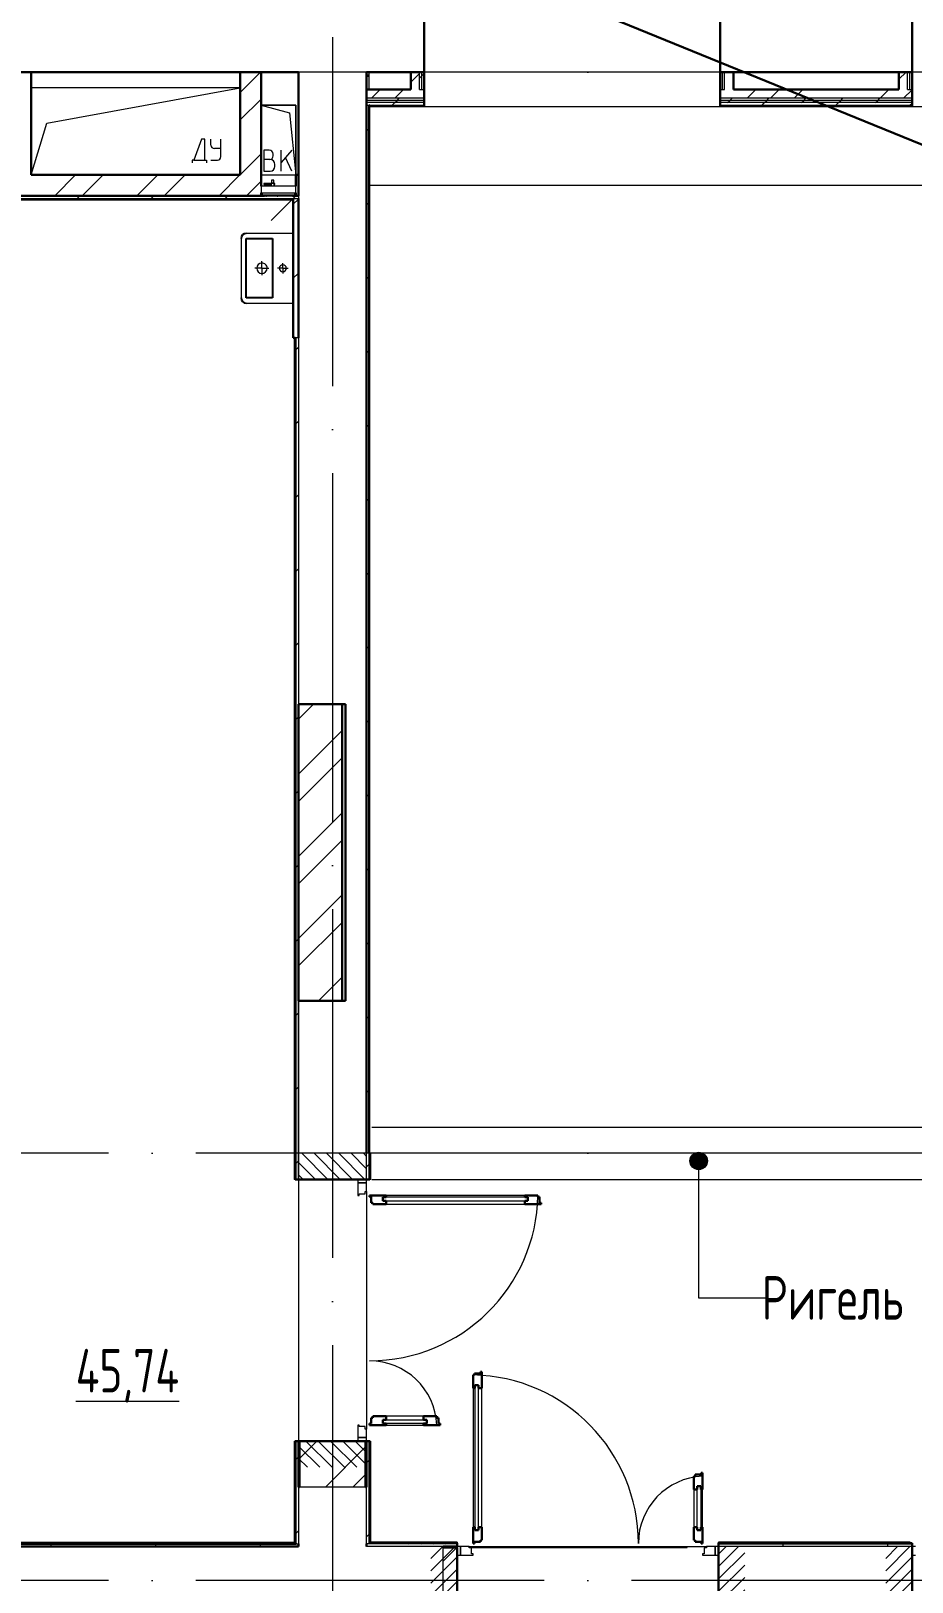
# Model space of a CAD drawing. Header units: millimetres. Extents: x -325553 to 627452, y -28539 to 738858.
# Drawn here: x -61839 to -56784, y 618709 to 627602 of the extents above; entities that cross this region are included whole.
import ezdxf

# ---------------------------------------------------------------- set-up
doc = ezdxf.new("R2010")
doc.units = ezdxf.units.MM
for name, pattern in [('ADSK_Линия сетки', [25, 20, -2.5, 0, -2.5]), ('ADSK_Сверху', [450, 300, -150]), ('ADSK_Штриховая_ш2 п1_5', [4.5, 3, -1.5])]:
    doc.linetypes.add(name, pattern=pattern)
for name, color, linetype, lineweight in [('RC-Линии_связи-Адресные', 5, 'Continuous', 30), ('Аннотация', 7, 'Continuous', 18), ('Двери', 252, 'Continuous', 9), ('Линии', 7, 'Continuous', 9), ('Марки помещений', 252, 'Continuous', 20), ('Оборудование', 8, 'Continuous', 18), ('Ограждение', 252, 'Continuous', 9), ('Оси', 252, 'Continuous', 9), ('Перекрытие', 252, 'Continuous', 18), ('Стены внутренние', 7, 'Continuous', 18), ('Стены наружные', 7, 'Continuous', 18), ('Стены штриховка', 7, 'Continuous', 9)]:
    doc.layers.add(name, color=color, linetype=linetype, lineweight=lineweight)
doc.layers.add('Двери открывание', color=7, linetype='Continuous', lineweight=9, true_color=0xc0c0c0)
doc.layers.add('Узлы', color=7, linetype='Continuous')
doc.styles.add('GOST Common_3', font='', dxfattribs={"height": 3.5})
doc.styles.get('GOST Common_3').set_extended_font_data('GOST 2.304 type A')
pattern_1 = [(0, (-32119.8, 96), (0, 600), []), (90, (-32119.8, 96), (-600, 4e-14), [])]

# ---------------------------------------------------------------- blocks, each defined once
blk = doc.blocks.new('1 этаж')
at = {"layer": 'Аннотация', "lineweight": 9, "true_color": 0x636466}
h = blk.add_hatch(color=251, dxfattribs=at)
edge = h.paths.add_edge_path()
edge.add_arc((-57204.9, -11587.3), 50, 0, 360)
at = {"layer": 'Двери', "lineweight": 18, "true_color": 0x636466}
h = blk.add_hatch(dxfattribs=at)
h.set_pattern_fill('FP_2', color=251, angle=-90, style=0, pattern_type=2)
h.set_pattern_definition([(315, (-59305.8, -12318.73), (35.3553, 35.3553), [])])
h.paths.add_polyline_path([(-59500.8, -13343.7), (-59110.8, -13343.7), (-59110.8, -13193.7), (-59500.8, -13193.7), (-59500.8, -13204.2)])
h.paths.add_polyline_path([(-59500.8, -11543.7), (-59500.8, -11693.7), (-59110.8, -11693.7), (-59110.8, -11543.7)])
h = blk.add_hatch(dxfattribs=at)
h.set_pattern_fill('FP_2', color=251, style=0, pattern_type=2)
h.set_pattern_definition([(45, (-57965.8, -13993.73), (-35.3553, 35.3553), [])])
h.paths.add_polyline_path([(-56940.8, -14188.7), (-56940.8, -13798.7), (-57090.8, -13798.7), (-57090.8, -14188.7), (-57080.3, -14188.7)])
h.paths.add_polyline_path([(-58740.8, -14188.7), (-58590.8, -14188.7), (-58590.8, -13798.7), (-58740.8, -13798.7)])
h = blk.add_hatch(dxfattribs=at)
h.set_pattern_fill('FP_2', color=251, style=0, pattern_type=2)
h.set_pattern_definition([(45, (-55355.803, -13993.73), (-35.3553, 35.3553), [])])
h.paths.add_polyline_path([(-54330.8, -14188.7), (-54330.8, -13798.7), (-54480.8, -13798.7), (-54480.8, -14188.7), (-54470.3, -14188.7)])
h.paths.add_polyline_path([(-56130.8, -14188.7), (-55980.8, -14188.7), (-55980.8, -13798.7), (-56130.8, -13798.7)])
at = {"layer": 'Ограждение', "true_color": 0x636466}
h = blk.add_hatch(dxfattribs=at)
h.set_pattern_fill('FP_25', color=251, style=0, pattern_type=2)
h.set_pattern_definition(pattern_1)
h.paths.add_polyline_path([(-59090.8, -13778.7), (-59085.8, -13773.7), (-59085.8, -13193.7), (-59090.8, -13193.7), (-59090.8, -13777.1)])
h = blk.add_hatch(dxfattribs=at)
h.set_pattern_fill('FP_25', color=251, style=0, pattern_type=2)
h.set_pattern_definition(pattern_1)
h.paths.add_polyline_path([(-56004, -13778.7), (-55990.8, -13778.7), (-55990.8, -13773.7), (-57090.8, -13773.7), (-57090.8, -13778.7), (-56721.6, -13778.7)])
at = {"color": 251, "lineweight": 18, "true_color": 0x636466}
for p, q in [((-59835.8, -5433.7), (-61035.8, -5433.7)), ((-60945.9, -5637.4), (-59835.8, -5433.7)), ((-59715.8, -5533.7), (-59551.7, -5578.3)), ((-59515.8, -5533.7), (-59715.8, -5533.7)), ((-59551.7, -5578.3), (-59515.8, -5933.7)), ((-59515.8, -5933.7), (-59515.8, -5533.7)), ((-61035.8, -5933.7), (-60945.9, -5637.4)), ((-60057.5, -5728.7), (-60101.2, -5848.7)), ((-60037.9, -5728.7), (-60057.5, -5728.7)), ((-60037.9, -5848.7), (-60037.9, -5728.7)), ((-60003.7, -5762.1), (-60003.7, -5728.7)), ((-59946.3, -5828.7), (-59946.3, -5728.7)), ((-60111.2, -5848.7), (-60111.2, -5863.7)), ((-60101.2, -5848.7), (-60111.2, -5848.7)), ((-60101.2, -5848.7), (-60037.9, -5848.7)), ((-60037.9, -5848.7), (-60027.9, -5848.7)), ((-60027.9, -5848.7), (-60027.9, -5863.7)), ((-60003.7, -5848.7), (-59966.3, -5848.7)), ((-59946.3, -5782.1), (-59983.7, -5782.1)), ((-59669.6, -5791.3), (-59699.6, -5791.3)), ((-59699.6, -5791.3), (-59699.6, -5911.3)), ((-59666.3, -5844.6), (-59699.6, -5844.6)), ((-59646.3, -5824.6), (-59646.3, -5814.6)), ((-59539.6, -5791.3), (-59599.6, -5862.8)), ((-59599.6, -5911.3), (-59599.6, -5791.3)), ((-59539.6, -5911.3), (-59575.6, -5834.2)), ((-59699.6, -5911.3), (-59663, -5911.3)), ((-59636.3, -5884.6), (-59636.3, -5874.6))]:
    blk.add_line(p, q, dxfattribs=at)
for centre, radius, start, end in [((-59983.7, -5762.1), 20, 180, 270), ((-59966.3, -5828.7), 20, 270, 0), ((-59669.6, -5814.6), 23.3, 0, 90), ((-59666.3, -5824.6), 20, 270, 0), ((-59666.3, -5874.6), 30, 0, 90), ((-59663, -5884.6), 26.7, 270, 0)]:
    blk.add_arc(centre, radius, start, end, dxfattribs=at)
at = {"layer": 'Аннотация', "color": 251, "lineweight": 9, "true_color": 0x636466}
for p, q in [((-57204.9, -11587.3), (-57204.9, -12373)), ((-57204.9, -12373), (-56820.1, -12373))]:
    blk.add_line(p, q, dxfattribs=at)
blk.add_circle((-57204.9, -11587.3), 50, dxfattribs=at)
at = {"layer": 'Двери', "color": 251, "linetype": 'ADSK_Штриховая_ш2 п1_5', "true_color": 0x636466}
for p, q in [((-59500.8, -11543.7), (-59500.8, -11693.7)), ((-59110.8, -11693.7), (-59110.8, -11543.7)), ((-59500.8, -11693.7), (-59110.8, -11693.7)), ((-59110.8, -13193.7), (-59500.8, -13193.7)), ((-59500.8, -13193.7), (-59500.8, -13343.7)), ((-59110.8, -13343.7), (-59110.8, -13193.7)), ((-58590.8, -13798.7), (-58740.8, -13798.7)), ((-58590.8, -14188.7), (-58590.8, -13798.7)), ((-56940.8, -13798.7), (-57090.8, -13798.7)), ((-57090.8, -13798.7), (-57090.8, -14188.7)), ((-55980.8, -13798.7), (-56130.8, -13798.7)), ((-55980.8, -14188.7), (-55980.8, -13798.7))]:
    blk.add_line(p, q, dxfattribs=at)
at = {"layer": 'Двери', "color": 251, "true_color": 0x636466}
for p, q in [((-59110.8, -11693.7), (-59160.8, -11693.7)), ((-59160.8, -11693.7), (-59160.8, -11713.7)), ((-59160.8, -11713.7), (-59110.8, -11713.7)), ((-59110.8, -11713.7), (-59160.8, -11713.7)), ((-59160.8, -11713.7), (-59160.8, -11785.7)), ((-59110.8, -11713.7), (-59110.8, -11693.7)), ((-59110.8, -11762.7), (-59110.8, -11713.7)), ((-59160.8, -11785.7), (-59152.8, -11785.7)), ((-59152.8, -11785.7), (-59152.8, -11776.7)), ((-59152.8, -11776.7), (-59118.8, -11776.7)), ((-59118.8, -11776.7), (-59118.8, -11762.7)), ((-59118.8, -11762.7), (-59110.8, -11762.7)), ((-59016.8, -11794.7), (-59016.8, -11815.7)), ((-58184.8, -11794.7), (-59016.8, -11794.7)), ((-59016.8, -11815.7), (-58184.8, -11815.7)), ((-58202.8, -11785.7), (-58998.8, -11785.7)), ((-58184.8, -11815.7), (-58184.8, -11794.7)), ((-58998.8, -11835.7), (-58202.8, -11835.7)), ((-58498.8, -12890.7), (-58498.8, -13686.7)), ((-58489.8, -12872.7), (-58489.8, -13704.7)), ((-58468.8, -12872.7), (-58489.8, -12872.7)), ((-58468.8, -13704.7), (-58468.8, -12872.7)), ((-58448.8, -13686.7), (-58448.8, -12890.7)), ((-59016.8, -13071.7), (-58764.8, -13071.7)), ((-59016.8, -13092.7), (-59016.8, -13071.7)), ((-58782.8, -13051.7), (-58998.8, -13051.7)), ((-58764.8, -13071.7), (-58764.8, -13092.7)), ((-59152.8, -13101.7), (-59160.8, -13101.7)), ((-59160.8, -13101.7), (-59160.8, -13173.7)), ((-59152.8, -13110.7), (-59152.8, -13101.7)), ((-59118.8, -13110.7), (-59152.8, -13110.7)), ((-59118.8, -13124.7), (-59118.8, -13110.7)), ((-59110.8, -13124.7), (-59118.8, -13124.7)), ((-59110.8, -13173.7), (-59110.8, -13124.7)), ((-58764.8, -13092.7), (-59016.8, -13092.7)), ((-58998.8, -13101.7), (-58782.8, -13101.7)), ((-59110.8, -13173.7), (-59160.8, -13173.7)), ((-59160.8, -13173.7), (-59160.8, -13193.7)), ((-59160.8, -13173.7), (-59110.8, -13173.7)), ((-59160.8, -13193.7), (-59110.8, -13193.7)), ((-59110.8, -13193.7), (-59110.8, -13173.7)), ((-57232.8, -13470.7), (-57232.8, -13686.7)), ((-57212.8, -13704.7), (-57212.8, -13452.7)), ((-57212.8, -13452.7), (-57191.8, -13452.7)), ((-57191.8, -13452.7), (-57191.8, -13704.7)), ((-57182.8, -13686.7), (-57182.8, -13470.7)), ((-58489.8, -13704.7), (-58468.8, -13704.7)), ((-57191.8, -13704.7), (-57212.8, -13704.7)), ((-58590.8, -13798.7), (-58590.8, -13848.7)), ((-58570.8, -13798.7), (-58590.8, -13798.7)), ((-58590.8, -13848.7), (-58570.8, -13848.7)), ((-58570.8, -13848.7), (-58570.8, -13798.7)), ((-58521.8, -13798.7), (-58570.8, -13798.7)), ((-58570.8, -13798.7), (-58570.8, -13848.7)), ((-58570.8, -13848.7), (-58498.8, -13848.7)), ((-58521.8, -13806.7), (-58521.8, -13798.7)), ((-58507.8, -13806.7), (-58521.8, -13806.7)), ((-58507.8, -13840.7), (-58507.8, -13806.7)), ((-58498.8, -13840.7), (-58507.8, -13840.7)), ((-58498.8, -13848.7), (-58498.8, -13840.7)), ((-57173.8, -13840.7), (-57182.8, -13840.7)), ((-57182.8, -13840.7), (-57182.8, -13848.7)), ((-57182.8, -13848.7), (-57110.8, -13848.7)), ((-57159.8, -13806.7), (-57173.8, -13806.7)), ((-57173.8, -13806.7), (-57173.8, -13840.7)), ((-57159.8, -13798.7), (-57159.8, -13806.7)), ((-57110.8, -13798.7), (-57159.8, -13798.7)), ((-57090.8, -13798.7), (-57110.8, -13798.7)), ((-57110.8, -13798.7), (-57110.8, -13848.7)), ((-57110.8, -13848.7), (-57110.8, -13798.7)), ((-57110.8, -13848.7), (-57090.8, -13848.7)), ((-57090.8, -13848.7), (-57090.8, -13798.7)), ((-55980.8, -13798.7), (-55980.8, -13848.7)), ((-55960.8, -13798.7), (-55980.8, -13798.7)), ((-55980.8, -13848.7), (-55960.8, -13848.7))]:
    blk.add_line(p, q, dxfattribs=at)
at = {"layer": 'Двери', "color": 251, "lineweight": 30, "true_color": 0x636466}
for p, q in [((-58998.8, -11785.7), (-59092.8, -11785.7)), ((-59092.8, -11785.7), (-59092.8, -11793.7)), ((-59092.8, -11793.7), (-59083.8, -11793.7)), ((-59083.8, -11793.7), (-59083.8, -11827.7)), ((-59083.8, -11827.7), (-59074.8, -11827.7)), ((-59074.8, -11827.7), (-59074.8, -11835.7)), ((-59016.8, -11794.7), (-58998.8, -11794.7)), ((-59016.8, -11815.7), (-59016.8, -11794.7)), ((-58998.8, -11815.7), (-59016.8, -11815.7)), ((-58998.8, -11794.7), (-58998.8, -11785.7)), ((-58998.8, -11835.7), (-58998.8, -11815.7)), ((-58126.8, -11785.7), (-58202.8, -11785.7)), ((-58202.8, -11794.7), (-58202.8, -11785.7)), ((-58184.8, -11794.7), (-58202.8, -11794.7)), ((-58202.8, -11815.7), (-58184.8, -11815.7)), ((-58202.8, -11835.7), (-58202.8, -11815.7)), ((-58184.8, -11815.7), (-58184.8, -11794.7)), ((-58126.8, -11793.7), (-58126.8, -11785.7)), ((-58117.8, -11793.7), (-58126.8, -11793.7)), ((-58117.8, -11827.7), (-58117.8, -11793.7)), ((-58108.8, -11827.7), (-58117.8, -11827.7)), ((-58108.8, -11835.7), (-58108.8, -11827.7)), ((-59074.8, -11835.7), (-58998.8, -11835.7)), ((-58202.8, -11835.7), (-58108.8, -11835.7)), ((-58456.8, -12805.7), (-58490.8, -12805.7)), ((-58490.8, -12805.7), (-58490.8, -12814.7)), ((-58448.8, -12796.7), (-58456.8, -12796.7)), ((-58456.8, -12796.7), (-58456.8, -12805.7)), ((-58448.8, -12890.7), (-58448.8, -12796.7)), ((-58490.8, -12814.7), (-58498.8, -12814.7)), ((-58498.8, -12814.7), (-58498.8, -12890.7)), ((-58489.8, -12890.7), (-58498.8, -12890.7)), ((-58489.8, -12872.7), (-58489.8, -12890.7)), ((-58468.8, -12872.7), (-58489.8, -12872.7)), ((-58468.8, -12890.7), (-58468.8, -12872.7)), ((-58448.8, -12890.7), (-58468.8, -12890.7)), ((-59083.8, -13059.7), (-59083.8, -13093.7)), ((-59074.8, -13059.7), (-59083.8, -13059.7)), ((-58998.8, -13051.7), (-59074.8, -13051.7)), ((-59074.8, -13051.7), (-59074.8, -13059.7)), ((-58998.8, -13071.7), (-59016.8, -13071.7)), ((-59016.8, -13071.7), (-59016.8, -13092.7)), ((-58998.8, -13051.7), (-58998.8, -13071.7)), ((-58706.8, -13051.7), (-58782.8, -13051.7)), ((-58782.8, -13051.7), (-58782.8, -13071.7)), ((-58782.8, -13071.7), (-58764.8, -13071.7)), ((-58764.8, -13071.7), (-58764.8, -13092.7)), ((-58706.8, -13059.7), (-58706.8, -13051.7)), ((-58697.8, -13059.7), (-58706.8, -13059.7)), ((-58697.8, -13093.7), (-58697.8, -13059.7)), ((-59083.8, -13093.7), (-59092.8, -13093.7)), ((-59092.8, -13093.7), (-59092.8, -13101.7)), ((-59092.8, -13101.7), (-58998.8, -13101.7)), ((-59016.8, -13092.7), (-58998.8, -13092.7)), ((-58998.8, -13092.7), (-58998.8, -13101.7)), ((-58782.8, -13092.7), (-58782.8, -13101.7)), ((-58764.8, -13092.7), (-58782.8, -13092.7)), ((-58782.8, -13101.7), (-58688.8, -13101.7)), ((-58688.8, -13093.7), (-58697.8, -13093.7)), ((-58688.8, -13101.7), (-58688.8, -13093.7)), ((-57224.8, -13394.7), (-57232.8, -13394.7)), ((-57232.8, -13394.7), (-57232.8, -13470.7)), ((-57190.8, -13385.7), (-57224.8, -13385.7)), ((-57224.8, -13385.7), (-57224.8, -13394.7)), ((-57182.8, -13376.7), (-57190.8, -13376.7)), ((-57190.8, -13376.7), (-57190.8, -13385.7)), ((-57182.8, -13470.7), (-57182.8, -13376.7)), ((-57232.8, -13470.7), (-57212.8, -13470.7)), ((-57212.8, -13470.7), (-57212.8, -13452.7)), ((-57212.8, -13452.7), (-57191.8, -13452.7)), ((-57191.8, -13452.7), (-57191.8, -13470.7)), ((-57191.8, -13470.7), (-57182.8, -13470.7)), ((-58498.8, -13686.7), (-58498.8, -13780.7)), ((-58489.8, -13686.7), (-58498.8, -13686.7)), ((-58489.8, -13704.7), (-58489.8, -13686.7)), ((-58468.8, -13686.7), (-58468.8, -13704.7)), ((-58448.8, -13686.7), (-58468.8, -13686.7)), ((-58448.8, -13762.7), (-58448.8, -13686.7)), ((-57232.8, -13686.7), (-57232.8, -13762.7)), ((-57232.8, -13686.7), (-57212.8, -13686.7)), ((-57212.8, -13686.7), (-57212.8, -13704.7)), ((-57191.8, -13686.7), (-57182.8, -13686.7)), ((-57191.8, -13704.7), (-57191.8, -13686.7)), ((-57182.8, -13780.7), (-57182.8, -13686.7)), ((-58498.8, -13780.7), (-58490.8, -13780.7)), ((-58490.8, -13780.7), (-58490.8, -13771.7)), ((-58490.8, -13771.7), (-58456.8, -13771.7)), ((-58468.8, -13704.7), (-58489.8, -13704.7)), ((-58456.8, -13771.7), (-58456.8, -13762.7)), ((-58456.8, -13762.7), (-58448.8, -13762.7)), ((-57232.8, -13762.7), (-57224.8, -13762.7)), ((-57224.8, -13762.7), (-57224.8, -13771.7)), ((-57224.8, -13771.7), (-57190.8, -13771.7)), ((-57212.8, -13704.7), (-57191.8, -13704.7)), ((-57190.8, -13771.7), (-57190.8, -13780.7)), ((-57190.8, -13780.7), (-57182.8, -13780.7))]:
    blk.add_line(p, q, dxfattribs=at)
at = {"layer": 'Двери открывание', "color": 251, "true_color": 0x636466}
for centre, radius, start, end in [((-59092.8, -11767.7), 966, 270, 358.93231), ((-59092.8, -13119.7), 386, 2.67279, 90), ((-58516.8, -13780.7), 966, 0, 88.93231), ((-57164.8, -13780.7), 386, 92.67279, 180)]:
    blk.add_arc(centre, radius, start, end, dxfattribs=at)
at = {"layer": 'Линии', "color": 251, "linetype": 'ADSK_Сверху', "ltscale": 100, "true_color": 0x636466}
for p, q in [((-59080.8, -11393.7), (-48250.8, -11393.7)), ((-59080.8, -11693.7), (-48250.8, -11693.7))]:
    blk.add_line(p, q, dxfattribs=at)
at = {"layer": 'Оборудование', "color": 251, "true_color": 0x636466}
for p, q in [((-59715.8, -5998.7), (-59715.8, -6035.1)), ((-59515.8, -5998.7), (-59715.8, -5998.7)), ((-59714.9, -6036), (-59516.7, -6036)), ((-59708.8, -6036), (-59708.8, -6045.8)), ((-59707.8, -6046.7), (-59523.8, -6046.7)), ((-59700, -5983.4), (-59700, -5988.4)), ((-59654.1, -5983.4), (-59700, -5983.4)), ((-59700, -5988.4), (-59654.1, -5988.4)), ((-59687.8, -6047.2), (-59687.8, -6045.8)), ((-59687.8, -6047.2), (-59687.8, -6045.8)), ((-59659, -5982.8), (-59659, -5998.7)), ((-59639.7, -5982.8), (-59659, -5982.8)), ((-59655.4, -5980.9), (-59657.4, -5982.8)), ((-59655.4, -5963.4), (-59655.4, -5980.9)), ((-59643.2, -5963.4), (-59655.4, -5963.4)), ((-59643.2, -5980.9), (-59655.4, -5980.9)), ((-59636.2, -5983.4), (-59644.5, -5983.4)), ((-59644.5, -5988.4), (-59636.2, -5988.4)), ((-59643.2, -5980.9), (-59643.2, -5963.4)), ((-59641.2, -5982.8), (-59643.2, -5980.9)), ((-59639.7, -5998.7), (-59639.7, -5982.8)), ((-59636.2, -5988.4), (-59636.2, -5983.4)), ((-59543.8, -6045.8), (-59543.8, -6047.2)), ((-59543.8, -6047.2), (-59543.8, -6045.8)), ((-59522.8, -6045.8), (-59522.8, -6036)), ((-59515.8, -6035.1), (-59515.8, -5998.7)), ((-59696.8, -6048.3), (-59696.8, -6053.7)), ((-59696.8, -6053.7), (-59534.8, -6053.7)), ((-59687.8, -6053.7), (-59687.8, -6055.7)), ((-59687.8, -6055.7), (-59683.8, -6055.7)), ((-59623.3, -6055.7), (-59683.8, -6055.7)), ((-59515.8, -6053.7), (-59657.2, -6195.2)), ((-59623.3, -6055.7), (-59619.3, -6055.7)), ((-59619.3, -6055.7), (-59619.3, -6053.7)), ((-59534.8, -6053.7), (-59534.8, -6048.3))]:
    blk.add_line(p, q, dxfattribs=at)
for points, knots in [([(-59715.8, -6035.1), (-59715.8, -6035.2), (-59715.8, -6035.4), (-59715.7, -6035.6), (-59715.6, -6035.7), (-59715.4, -6035.8), (-59715.3, -6035.9), (-59715.1, -6036), (-59715, -6036), (-59714.9, -6036)], [0, 0, 0, 0, 0.166667, 0.333333, 0.458333, 0.583333, 0.708333, 0.833333, 1, 1, 1, 1]), ([(-59708.8, -6045.8), (-59708.8, -6045.9), (-59708.8, -6046), (-59708.7, -6046.2), (-59708.6, -6046.4), (-59708.4, -6046.5), (-59708.3, -6046.6), (-59708.2, -6046.7), (-59708.1, -6046.7), (-59707.9, -6046.7), (-59707.8, -6046.7)], [0, 0, 0, 0, 0.166667, 0.333333, 0.458333, 0.583333, 0.666667, 0.75, 0.833333, 1, 1, 1, 1]), ([(-59698.3, -6046.7), (-59698.2, -6046.7), (-59698, -6046.8), (-59697.7, -6046.8), (-59697.6, -6046.9), (-59697.4, -6047), (-59697.2, -6047.2), (-59697.1, -6047.3), (-59697, -6047.5), (-59696.9, -6047.7), (-59696.8, -6047.9), (-59696.8, -6048.1), (-59696.8, -6048.3)], [0, 0, 0, 0, 0.166667, 0.25, 0.333333, 0.416667, 0.5, 0.583333, 0.666667, 0.75, 0.833333, 1, 1, 1, 1]), ([(-59534.8, -6048.3), (-59534.8, -6048.1), (-59534.8, -6047.9), (-59534.7, -6047.7), (-59534.6, -6047.5), (-59534.5, -6047.3), (-59534.4, -6047.2), (-59534.2, -6047), (-59534, -6046.9), (-59533.9, -6046.8), (-59533.6, -6046.8), (-59533.4, -6046.7), (-59533.3, -6046.7)], [-1, -1, -1, -1, -0.833333, -0.75, -0.666667, -0.583333, -0.5, -0.416667, -0.333333, -0.25, -0.166667, 0, 0, 0, 0]), ([(-59523.8, -6046.7), (-59523.7, -6046.7), (-59523.5, -6046.7), (-59523.4, -6046.7), (-59523.3, -6046.6), (-59523.2, -6046.5), (-59523, -6046.4), (-59522.9, -6046.2), (-59522.8, -6046), (-59522.8, -6045.9), (-59522.8, -6045.8)], [-1, -1, -1, -1, -0.833333, -0.75, -0.666667, -0.583333, -0.458333, -0.333333, -0.166667, 0, 0, 0, 0]), ([(-59516.7, -6036), (-59516.6, -6036), (-59516.5, -6036), (-59516.3, -6036), (-59516.2, -6035.9), (-59516, -6035.7), (-59515.9, -6035.6), (-59515.8, -6035.4), (-59515.8, -6035.2), (-59515.8, -6035.1)], [-1, -1, -1, -1, -0.833333, -0.75, -0.583333, -0.458333, -0.333333, -0.166667, 0, 0, 0, 0])]:
    blk.add_open_spline(points, degree=3, knots=knots, dxfattribs=at)
at = {"layer": 'Ограждение', "color": 251, "true_color": 0x636466}
for p, q in [((-59110.8, -5358.7), (-59095.8, -5358.7)), ((-59095.8, -5368.7), (-59110.8, -5368.7)), ((-59095.8, -5443.7), (-59095.8, -5343.7)), ((-57080.8, -5343.7), (-58780.8, -5343.7)), ((-54280.8, -5343.7), (-55980.8, -5343.7)), ((-51390.8, -5543.7), (-59095.8, -5543.7)), ((-51390.8, -5543.7), (-59095.8, -5543.7)), ((-58780.8, -5543.7), (-58780.8, -5538.7)), ((-57080.8, -5543.7), (-58780.8, -5543.7)), ((-57080.8, -5538.7), (-57080.8, -5543.7)), ((-55980.8, -5543.7), (-55980.8, -5538.7)), ((-54280.8, -5543.7), (-55980.8, -5543.7)), ((-51390.8, -5993.7), (-59095.8, -5993.7)), ((-59530.8, -6078.7), (-65255.8, -6078.7)), ((-59525.8, -6868.5), (-59525.8, -11693.7)), ((-59090.8, -11543.7), (-59085.8, -11543.7)), ((-59085.8, -11693.7), (-59085.8, -11543.7)), ((-59520.8, -11693.7), (-59525.8, -11693.7)), ((-59085.8, -11693.7), (-59090.8, -11693.7)), ((-59525.8, -13193.7), (-59520.8, -13193.7)), ((-59525.8, -13193.7), (-59525.8, -13773.7)), ((-59090.8, -13193.7), (-59085.8, -13193.7)), ((-59085.8, -13773.7), (-59085.8, -13193.7)), ((-65255.8, -13773.7), (-59525.8, -13773.7)), ((-59520.8, -13778.7), (-59525.8, -13773.7)), ((-59085.8, -13773.7), (-59090.8, -13778.7)), ((-58590.8, -13773.7), (-59085.8, -13773.7)), ((-58590.8, -13773.7), (-58590.8, -13778.7)), ((-57090.8, -13778.7), (-57090.8, -13773.7)), ((-55990.8, -13773.7), (-57090.8, -13773.7)), ((-55990.8, -13773.7), (-55990.8, -13778.7))]:
    blk.add_line(p, q, dxfattribs=at)
at = {"layer": 'Оси', "color": 251, "linetype": 'ADSK_Линия сетки', "ltscale": 100, "true_color": 0x636466}
for p, q in [((-59305.8, -2643.7), (-59305.8, -33769.9)), ((4411.5, -5343.7), (-72528.1, -5343.7)), ((4411.5, -11543.7), (-72528.1, -11543.7)), ((4411.5, -13993.7), (-72528.1, -13993.7))]:
    blk.add_line(p, q, dxfattribs=at)
at = {"layer": 'Перекрытие', "color": 251, "ltscale": 100, "true_color": 0x636466}
for p, q in [((-59715.8, -5533.7), (-59515.8, -5533.7)), ((-59515.8, -5533.7), (-59515.8, -5933.7)), ((-54030.8, -11543.7), (-59085.8, -11543.7)), ((-58521.8, -13798.7), (-57159.8, -13798.7))]:
    blk.add_line(p, q, dxfattribs=at)
at = {"layer": 'Стены внутренние', "color": 251, "lineweight": 30, "true_color": 0x636466}
for p, q in [((-58780.8, -5343.7), (-58780.8, -4793.7)), ((-57080.8, -4793.7), (-57080.8, -5343.7)), ((-55980.8, -5343.7), (-55980.8, -4793.7)), ((-61035.8, -5343.7), (-59835.8, -5343.7)), ((-59715.8, -5343.7), (-59500.8, -5343.7)), ((-59500.8, -5343.7), (-59500.8, -5933.7)), ((-59110.8, -5343.7), (-58855.8, -5343.7)), ((-59110.8, -5443.7), (-59110.8, -5343.7)), ((-57005.8, -5343.7), (-56055.8, -5343.7)), ((-59500.8, -6068.7), (-59500.8, -6868.5)), ((-59500.8, -8968.7), (-59230.8, -8968.7)), ((-59230.8, -8968.7), (-59230.8, -10668.7)), ((-59230.8, -10668.7), (-59500.8, -10668.7)), ((-59500.8, -11693.7), (-59110.8, -11693.7)), ((-59495.8, -13458.7), (-59500.8, -13458.7)), ((-59110.8, -13458.7), (-59115.8, -13458.7)), ((-59500.8, -13783.7), (-59500.8, -13798.7)), ((-59110.8, -13798.7), (-59110.8, -13783.7)), ((-58670.8, -13803.7), (-58670.8, -13798.7)), ((-57090.8, -13798.7), (-57090.8, -14188.7)), ((-55980.8, -14188.7), (-55980.8, -13798.7))]:
    blk.add_line(p, q, dxfattribs=at)
at = {"layer": 'Стены внутренние', "color": 251, "true_color": 0x636466}
for p, q in [((-59500.8, -6053.7), (-59500.8, -6068.7)), ((-59500.8, -6868.5), (-59500.8, -8968.7)), ((-59500.8, -10668.7), (-59500.8, -13783.7)), ((-59110.8, -11693.7), (-59110.8, -11543.7)), ((-59110.8, -11762.7), (-59110.8, -13124.7)), ((-59115.8, -13458.7), (-59495.8, -13458.7)), ((-59110.8, -13783.7), (-59110.8, -13458.7)), ((-58670.8, -13798.7), (-59110.8, -13798.7)), ((-58670.8, -14183.7), (-58670.8, -13803.7)), ((-57270.8, -13803.7), (-57270.8, -13798.7)), ((-55980.8, -13798.7), (-57090.8, -13798.7))]:
    blk.add_line(p, q, dxfattribs=at)
at = {"layer": 'Стены наружные', "color": 251, "lineweight": 30, "true_color": 0x636466}
for p, q in [((-61035.8, -5343.7), (-61155.8, -5343.7)), ((-61035.8, -5933.7), (-61035.8, -5343.7)), ((-59835.8, -5343.7), (-59835.8, -5933.7)), ((-59715.8, -5343.7), (-59835.8, -5343.7)), ((-59715.8, -5998.7), (-59715.8, -5343.7)), ((-58855.8, -5343.7), (-58855.8, -5443.7)), ((-58780.8, -5343.7), (-58855.8, -5343.7)), ((-58780.8, -5538.7), (-58780.8, -5343.7)), ((-57080.8, -5343.7), (-57080.8, -5538.7)), ((-57005.8, -5343.7), (-57080.8, -5343.7)), ((-57005.8, -5443.7), (-57005.8, -5343.7)), ((-56055.8, -5343.7), (-56055.8, -5443.7)), ((-55980.8, -5343.7), (-56055.8, -5343.7)), ((-55980.8, -5538.7), (-55980.8, -5343.7)), ((-59110.8, -5443.7), (-59110.8, -11543.7)), ((-58855.8, -5443.7), (-59110.8, -5443.7)), ((-56055.8, -5443.7), (-57005.8, -5443.7)), ((-59095.8, -5533.7), (-59093.3, -5533.7)), ((-59095.8, -11543.7), (-59095.8, -5533.7)), ((-59093.3, -5533.7), (-59093.3, -5538.7)), ((-59093.3, -5538.7), (-58780.8, -5538.7)), ((-57080.8, -5538.7), (-55980.8, -5538.7)), ((-59835.8, -5933.7), (-61035.8, -5933.7)), ((-59500.8, -5933.7), (-59515.8, -5933.7)), ((-59515.8, -5933.7), (-59515.8, -5998.7)), ((-59500.8, -6053.7), (-59500.8, -5933.7)), ((-59715.8, -6053.7), (-59715.8, -6035.4)), ((-59515.8, -6035.4), (-59515.8, -6053.7)), ((-59696.8, -6053.7), (-65280.8, -6053.7)), ((-65270.8, -6073.7), (-59530.8, -6073.7)), ((-59500.8, -6053.7), (-59534.8, -6053.7)), ((-59530.8, -6073.7), (-59530.8, -6868.5)), ((-59530.8, -6868.5), (-59520.8, -6868.5)), ((-59520.8, -6868.5), (-59520.8, -11693.7)), ((-59500.8, -10668.7), (-59500.8, -8968.7)), ((-59250.8, -10668.7), (-59250.8, -8968.7)), ((-59500.8, -10668.7), (-59500.8, -10668.7)), ((-59090.8, -11543.7), (-59095.8, -11543.7)), ((-59090.8, -11693.7), (-59090.8, -11543.7)), ((-59520.8, -11693.7), (-59500.8, -11693.7)), ((-59110.8, -11693.7), (-59090.8, -11693.7)), ((-59500.8, -13193.7), (-59520.8, -13193.7)), ((-59520.8, -13193.7), (-59520.8, -13778.7)), ((-59500.8, -13458.7), (-59500.8, -13193.7)), ((-59115.8, -13193.7), (-59495.8, -13193.7)), ((-59495.8, -13193.7), (-59495.8, -13458.7)), ((-59115.8, -13458.7), (-59115.8, -13193.7)), ((-59090.8, -13193.7), (-59110.8, -13193.7)), ((-59110.8, -13193.7), (-59110.8, -13458.7)), ((-59090.8, -13778.7), (-59090.8, -13193.7)), ((-59515.8, -13783.7), (-65275.8, -13783.7)), ((-59520.8, -13778.7), (-65270.8, -13778.7)), ((-59515.8, -13778.7), (-59515.8, -13783.7)), ((-59095.8, -13783.7), (-59095.8, -13778.7)), ((-58590.8, -13778.7), (-59090.8, -13778.7)), ((-58590.8, -13798.7), (-58590.8, -13778.7)), ((-55980.8, -13778.7), (-57090.8, -13778.7)), ((-57090.8, -13778.7), (-57090.8, -13798.7)), ((-55980.8, -13798.7), (-55980.8, -13778.7)), ((-65355.8, -13798.7), (-59500.8, -13798.7)), ((-58670.8, -13798.7), (-58590.8, -13798.7)), ((-58590.8, -13803.7), (-58670.8, -13803.7)), ((-58590.8, -14183.7), (-58590.8, -13803.7))]:
    blk.add_line(p, q, dxfattribs=at)
at = {"layer": 'Стены наружные', "color": 251, "linetype": 'Continuous', "lineweight": 9, "true_color": 0x636466}
for p, q in [((-59835.8, -5461.2), (-59718.3, -5343.7)), ((-58855.8, -5401.9), (-58805.8, -5351.9)), ((-58805.8, -5376.8), (-58793.3, -5364.3)), ((-58793.3, -5364.3), (-58780.8, -5351.8)), ((-57080.8, -5348.8), (-57075.7, -5343.7)), ((-56055.8, -5385.3), (-56014.2, -5343.7)), ((-59835.8, -5618.3), (-59715.8, -5498.3)), ((-59082.6, -5493.7), (-59032.6, -5443.7)), ((-58947.8, -5518.7), (-58935.3, -5506.2)), ((-58947.6, -5493.7), (-58897.6, -5443.7)), ((-58935.3, -5506.2), (-58922.8, -5493.7)), ((-57038.6, -5518.7), (-57026.1, -5506.2)), ((-57026.1, -5506.2), (-57013.6, -5493.7)), ((-56927.5, -5493.7), (-56877.5, -5443.7)), ((-56826.4, -5518.7), (-56813.9, -5506.2)), ((-56813.9, -5506.2), (-56801.4, -5493.7)), ((-56792.6, -5493.7), (-56742.6, -5443.7)), ((-56657.7, -5493.7), (-56607.7, -5443.7)), ((-56614.3, -5518.7), (-56601.8, -5506.2)), ((-56601.8, -5506.2), (-56589.3, -5493.7)), ((-56402.2, -5518.7), (-56389.7, -5506.2)), ((-56389.7, -5506.2), (-56377.2, -5493.7)), ((-56190, -5518.7), (-56177.5, -5506.2)), ((-56177.5, -5506.2), (-56165, -5493.7)), ((-56164.2, -5493.7), (-56114.2, -5443.7)), ((-56029.3, -5493.7), (-55980.8, -5445.3)), ((-59038.5, -5538.7), (-59033.5, -5533.7)), ((-58967.8, -5538.7), (-58962.8, -5533.7)), ((-58962.8, -5533.7), (-58947.8, -5518.7)), ((-58897, -5538.7), (-58892, -5533.7)), ((-58826.3, -5538.7), (-58821.3, -5533.7)), ((-57058.6, -5538.7), (-57053.6, -5533.7)), ((-56987.9, -5538.7), (-56982.9, -5533.7)), ((-56917.1, -5538.7), (-56912.1, -5533.7)), ((-56846.4, -5538.7), (-56841.4, -5533.7)), ((-56841.4, -5533.7), (-56826.4, -5518.7)), ((-56775.7, -5538.7), (-56770.7, -5533.7)), ((-56705, -5538.7), (-56700, -5533.7)), ((-56634.3, -5538.7), (-56629.3, -5533.7)), ((-56563.6, -5538.7), (-56558.6, -5533.7)), ((-56492.9, -5538.7), (-56487.9, -5533.7)), ((-56422.2, -5538.7), (-56417.2, -5533.7)), ((-56417.2, -5533.7), (-56402.2, -5518.7)), ((-56351.5, -5538.7), (-56346.5, -5533.7)), ((-56280.8, -5538.7), (-56275.8, -5533.7)), ((-56210, -5538.7), (-56205, -5533.7)), ((-56139.3, -5538.7), (-56134.3, -5533.7)), ((-56068.6, -5538.7), (-56063.6, -5533.7)), ((-55997.9, -5538.7), (-55992.9, -5533.7)), ((-55992.9, -5533.7), (-55980.8, -5521.6)), ((-59110.8, -5681.8), (-59095.8, -5666.8)), ((-59835.8, -5932.7), (-59715.8, -5812.7)), ((-60899.8, -6053.7), (-60779.8, -5933.7)), ((-60742.6, -6053.7), (-60622.6, -5933.7)), ((-60428.3, -6053.7), (-60308.3, -5933.7)), ((-60271.2, -6053.7), (-60151.2, -5933.7)), ((-59956.9, -6053.7), (-59836.9, -5933.7)), ((-59799.7, -6053.7), (-59715.8, -5969.8)), ((-60987.7, -6073.7), (-60982.7, -6068.7)), ((-60917, -6073.7), (-60912, -6068.7)), ((-60846.3, -6073.7), (-60841.3, -6068.7)), ((-60775.6, -6073.7), (-60770.6, -6068.7)), ((-60770.6, -6068.7), (-60755.6, -6053.7)), ((-60704.8, -6073.7), (-60699.8, -6068.7)), ((-60634.1, -6073.7), (-60629.1, -6068.7)), ((-60563.4, -6073.7), (-60558.4, -6068.7)), ((-60492.7, -6073.7), (-60487.7, -6068.7)), ((-60422, -6073.7), (-60417, -6068.7)), ((-60351.3, -6073.7), (-60346.3, -6068.7)), ((-60346.3, -6068.7), (-60331.3, -6053.7)), ((-60280.6, -6073.7), (-60275.6, -6068.7)), ((-60209.9, -6073.7), (-60204.9, -6068.7)), ((-60139.2, -6073.7), (-60134.2, -6068.7)), ((-60068.4, -6073.7), (-60063.4, -6068.7)), ((-59997.7, -6073.7), (-59992.7, -6068.7)), ((-59927, -6073.7), (-59922, -6068.7)), ((-59922, -6068.7), (-59907, -6053.7)), ((-59856.3, -6073.7), (-59851.3, -6068.7)), ((-59785.6, -6073.7), (-59780.6, -6068.7)), ((-59714.9, -6073.7), (-59709.9, -6068.7)), ((-59644.2, -6073.7), (-59639.2, -6068.7)), ((-59573.5, -6073.7), (-59568.5, -6068.7)), ((-59530.8, -6101.8), (-59500.8, -6071.8)), ((-59110.8, -6106), (-59095.8, -6091)), ((-59530.8, -6526), (-59500.8, -6496)), ((-59110.8, -6530.3), (-59095.8, -6515.3)), ((-59520.8, -6869.6), (-59519.7, -6868.5)), ((-59520.8, -6940.3), (-59515.8, -6935.3)), ((-59515.8, -6935.3), (-59500.8, -6920.3)), ((-59520.8, -7011), (-59515.8, -7006)), ((-59110.8, -6954.6), (-59095.8, -6939.6)), ((-59520.8, -7081.7), (-59515.8, -7076.7)), ((-59520.8, -7152.4), (-59515.8, -7147.4)), ((-59520.8, -7223.1), (-59515.8, -7218.1)), ((-59520.8, -7293.9), (-59515.8, -7288.9)), ((-59520.8, -7364.6), (-59515.8, -7359.6)), ((-59515.8, -7359.6), (-59500.8, -7344.6)), ((-59110.8, -7378.8), (-59095.8, -7363.8)), ((-59520.8, -7435.3), (-59515.8, -7430.3)), ((-59520.8, -7506), (-59515.8, -7501)), ((-59520.8, -7576.7), (-59515.8, -7571.7)), ((-59520.8, -7647.4), (-59515.8, -7642.4)), ((-59520.8, -7718.1), (-59515.8, -7713.1)), ((-59520.8, -7788.8), (-59515.8, -7783.8)), ((-59515.8, -7783.8), (-59500.8, -7768.8)), ((-59110.8, -7803.1), (-59095.8, -7788.1)), ((-59520.8, -7859.5), (-59515.8, -7854.5)), ((-59520.8, -7930.3), (-59515.8, -7925.3)), ((-59520.8, -8001), (-59515.8, -7996)), ((-59520.8, -8071.7), (-59515.8, -8066.7)), ((-59520.8, -8142.4), (-59515.8, -8137.4)), ((-59520.8, -8213.1), (-59515.8, -8208.1)), ((-59515.8, -8208.1), (-59500.8, -8193.1)), ((-59110.8, -8227.4), (-59095.8, -8212.4)), ((-59520.8, -8283.8), (-59515.8, -8278.8)), ((-59520.8, -8354.5), (-59515.8, -8349.5)), ((-59520.8, -8425.2), (-59515.8, -8420.2)), ((-59520.8, -8495.9), (-59515.8, -8490.9)), ((-59520.8, -8566.6), (-59515.8, -8561.6)), ((-59515.8, -8632.4), (-59500.8, -8617.4)), ((-59520.8, -8637.4), (-59515.8, -8632.4)), ((-59520.8, -8708.1), (-59515.8, -8703.1)), ((-59110.8, -8651.6), (-59095.8, -8636.6)), ((-59520.8, -8778.8), (-59515.8, -8773.8)), ((-59520.8, -8849.5), (-59515.8, -8844.5)), ((-59520.8, -8920.2), (-59515.8, -8915.2)), ((-59500.8, -9055.1), (-59414.5, -8968.7)), ((-59520.8, -8990.9), (-59515.8, -8985.9)), ((-59520.8, -9061.6), (-59515.8, -9056.6)), ((-59515.8, -9056.6), (-59500.8, -9041.6)), ((-59110.8, -9075.9), (-59095.8, -9060.9)), ((-59520.8, -9132.3), (-59515.8, -9127.3)), ((-59500.8, -9369.4), (-59250.8, -9119.4)), ((-59520.8, -9203), (-59515.8, -9198)), ((-59520.8, -9273.8), (-59515.8, -9268.8)), ((-59500.8, -9526.5), (-59250.8, -9276.5)), ((-59520.8, -9344.5), (-59515.8, -9339.5)), ((-59520.8, -9415.2), (-59515.8, -9410.2)), ((-59520.8, -9485.9), (-59515.8, -9480.9)), ((-59515.8, -9480.9), (-59500.8, -9465.9)), ((-59110.8, -9500.2), (-59095.8, -9485.2)), ((-59520.8, -9556.6), (-59515.8, -9551.6)), ((-59500.8, -9840.8), (-59250.8, -9590.8)), ((-59520.8, -9627.3), (-59515.8, -9622.3)), ((-59520.8, -9698), (-59515.8, -9693)), ((-59520.8, -9768.7), (-59515.8, -9763.7)), ((-59500.8, -9998), (-59250.8, -9748)), ((-59520.8, -9839.4), (-59515.8, -9834.4)), ((-59520.8, -9910.2), (-59515.8, -9905.2)), ((-59515.8, -9905.2), (-59500.8, -9890.2)), ((-59110.8, -9924.4), (-59095.8, -9909.4)), ((-59520.8, -9980.9), (-59515.8, -9975.9)), ((-59520.8, -10051.6), (-59515.8, -10046.6)), ((-59520.8, -10122.3), (-59515.8, -10117.3)), ((-59500.8, -10312.3), (-59250.8, -10062.3)), ((-59520.8, -10193), (-59515.8, -10188)), ((-59500.8, -10469.4), (-59250.8, -10219.4)), ((-59520.8, -10263.7), (-59515.8, -10258.7)), ((-59515.8, -10329.4), (-59500.8, -10314.4)), ((-59520.8, -10334.4), (-59515.8, -10329.4)), ((-59520.8, -10405.1), (-59515.8, -10400.1)), ((-59110.8, -10348.7), (-59095.8, -10333.7)), ((-59520.8, -10475.8), (-59515.8, -10470.8)), ((-59520.8, -10546.5), (-59515.8, -10541.5)), ((-59385.8, -10668.7), (-59250.8, -10533.8)), ((-59520.8, -10617.3), (-59515.8, -10612.3)), ((-59520.8, -10688), (-59515.8, -10683)), ((-59520.8, -10758.7), (-59515.8, -10753.7)), ((-59515.8, -10753.7), (-59500.8, -10738.7)), ((-59110.8, -10772.9), (-59095.8, -10757.9)), ((-59520.8, -10829.4), (-59515.8, -10824.4)), ((-59520.8, -10900.1), (-59515.8, -10895.1)), ((-59520.8, -10970.8), (-59515.8, -10965.8)), ((-59520.8, -11041.5), (-59515.8, -11036.5)), ((-59520.8, -11112.2), (-59515.8, -11107.2)), ((-59520.8, -11182.9), (-59515.8, -11177.9)), ((-59515.8, -11177.9), (-59500.8, -11162.9)), ((-59110.8, -11197.2), (-59095.8, -11182.2)), ((-59520.8, -11253.7), (-59515.8, -11248.7)), ((-59520.8, -11324.4), (-59515.8, -11319.4)), ((-59520.8, -11395.1), (-59515.8, -11390.1)), ((-59520.8, -11465.8), (-59515.8, -11460.8)), ((-59520.8, -11536.5), (-59515.8, -11531.5)), ((-59520.8, -11607.2), (-59515.8, -11602.2)), ((-59515.8, -11602.2), (-59500.8, -11587.2)), ((-59110.8, -11621.5), (-59095.8, -11606.5)), ((-59095.8, -11606.5), (-59090.8, -11601.5)), ((-59520.8, -11677.9), (-59515.8, -11672.9)), ((-59095.8, -11677.2), (-59090.8, -11672.2)), ((-59520.8, -13233.6), (-59515.8, -13228.6)), ((-59495.8, -13293.2), (-59396.3, -13193.7)), ((-59347, -13458.7), (-59115.8, -13227.5)), ((-59095.8, -13232.8), (-59090.8, -13227.8)), ((-59520.8, -13304.3), (-59515.8, -13299.3)), ((-59515.8, -13299.3), (-59500.8, -13284.3)), ((-59110.8, -13318.5), (-59095.8, -13303.5)), ((-59095.8, -13303.5), (-59090.8, -13298.5)), ((-59520.8, -13375), (-59515.8, -13370)), ((-59189.8, -13458.7), (-59115.8, -13384.7)), ((-59095.8, -13374.2), (-59090.8, -13369.2)), ((-59520.8, -13445.7), (-59515.8, -13440.7)), ((-59520.8, -13516.4), (-59515.8, -13511.4)), ((-59095.8, -13444.9), (-59090.8, -13439.9)), ((-59095.8, -13515.7), (-59090.8, -13510.7)), ((-59520.8, -13587.1), (-59515.8, -13582.1)), ((-59095.8, -13586.4), (-59090.8, -13581.4)), ((-59520.8, -13657.8), (-59515.8, -13652.8)), ((-59095.8, -13657.1), (-59090.8, -13652.1)), ((-60990.2, -13783.7), (-60985.2, -13778.7)), ((-60919.8, -13798.7), (-60919.8, -13783.7)), ((-60919.5, -13783.7), (-60914.5, -13778.7)), ((-60848.8, -13783.7), (-60843.8, -13778.7)), ((-60778.1, -13783.7), (-60773.1, -13778.7)), ((-60707.4, -13783.7), (-60702.4, -13778.7)), ((-60636.7, -13783.7), (-60631.7, -13778.7)), ((-60566, -13783.7), (-60561, -13778.7)), ((-60495.2, -13783.7), (-60490.2, -13778.7)), ((-60424.5, -13783.7), (-60419.5, -13778.7)), ((-60353.8, -13783.7), (-60348.8, -13778.7)), ((-60319.8, -13798.7), (-60319.8, -13783.7)), ((-60283.1, -13783.7), (-60278.1, -13778.7)), ((-60212.4, -13783.7), (-60207.4, -13778.7)), ((-60141.7, -13783.7), (-60136.7, -13778.7)), ((-60071, -13783.7), (-60066, -13778.7)), ((-60000.3, -13783.7), (-59995.3, -13778.7)), ((-59929.6, -13783.7), (-59924.6, -13778.7)), ((-59858.8, -13783.7), (-59853.8, -13778.7)), ((-59788.1, -13783.7), (-59783.1, -13778.7)), ((-59719.8, -13798.7), (-59719.8, -13783.7)), ((-59717.4, -13783.7), (-59712.4, -13778.7)), ((-59646.7, -13783.7), (-59641.7, -13778.7)), ((-59576, -13783.7), (-59571, -13778.7)), ((-59520.8, -13728.5), (-59515.8, -13723.5)), ((-59515.8, -13723.5), (-59500.8, -13708.5)), ((-59110.8, -13742.8), (-59095.8, -13727.8)), ((-59095.8, -13727.8), (-59090.8, -13722.8)), ((-59081, -13783.7), (-59076, -13778.7)), ((-59010.3, -13783.7), (-59005.3, -13778.7)), ((-58939.6, -13783.7), (-58934.6, -13778.7)), ((-58868.9, -13783.7), (-58863.9, -13778.7)), ((-58798.2, -13783.7), (-58793.2, -13778.7)), ((-58727.5, -13783.7), (-58722.5, -13778.7)), ((-58656.8, -13783.7), (-58651.8, -13778.7)), ((-57030.4, -13783.7), (-57025.4, -13778.7)), ((-56959.7, -13783.7), (-56954.7, -13778.7)), ((-56889, -13783.7), (-56884, -13778.7)), ((-56818.3, -13783.7), (-56813.3, -13778.7)), ((-56747.6, -13783.7), (-56742.6, -13778.7)), ((-56719.8, -13798.7), (-56719.8, -13783.7)), ((-56676.9, -13783.7), (-56671.9, -13778.7)), ((-56606.2, -13783.7), (-56601.2, -13778.7)), ((-56535.4, -13783.7), (-56530.4, -13778.7)), ((-56464.7, -13783.7), (-56459.7, -13778.7)), ((-56394, -13783.7), (-56389, -13778.7)), ((-56323.3, -13783.7), (-56318.3, -13778.7)), ((-56252.6, -13783.7), (-56247.6, -13778.7)), ((-56181.9, -13783.7), (-56176.9, -13778.7)), ((-56119.8, -13798.7), (-56119.8, -13783.7)), ((-56111.2, -13783.7), (-56106.2, -13778.7)), ((-56040.5, -13783.7), (-56035.5, -13778.7)), ((-58670.8, -13882.6), (-58591.9, -13803.7))]:
    blk.add_line(p, q, dxfattribs=at)
at = {"layer": 'Стены наружные', "color": 251, "true_color": 0x636466}
for p, q in [((-59715.8, -5933.7), (-59515.8, -5933.7)), ((-59500.8, -11693.7), (-59500.8, -10668.7)), ((-58521.8, -13803.7), (-57270.8, -13803.7))]:
    blk.add_line(p, q, dxfattribs=at)
at = {"layer": 'Стены штриховка', "color": 251, "true_color": 0x636466}
for p, q in [((-58805.8, -5443.7), (-58805.8, -5343.7)), ((-58793.3, -5443.7), (-58793.3, -5343.7)), ((-57068.3, -5443.7), (-57068.3, -5343.7)), ((-57055.8, -5443.7), (-57055.8, -5343.7)), ((-56005.8, -5443.7), (-56005.8, -5343.7)), ((-55993.3, -5443.7), (-55993.3, -5343.7)), ((-58780.8, -5493.7), (-59110.8, -5493.7)), ((-58780.8, -5506.2), (-59110.8, -5506.2)), ((-58805.8, -5443.7), (-58780.8, -5443.7)), ((-57080.8, -5443.7), (-57055.8, -5443.7)), ((-55980.8, -5493.7), (-57080.8, -5493.7)), ((-55980.8, -5506.2), (-57080.8, -5506.2)), ((-56005.8, -5443.7), (-55980.8, -5443.7)), ((-58780.8, -5518.7), (-59110.8, -5518.7)), ((-59110.8, -5533.7), (-59095.8, -5533.7)), ((-59093.3, -5533.7), (-58780.8, -5533.7)), ((-55980.8, -5518.7), (-57080.8, -5518.7)), ((-57080.8, -5533.7), (-55980.8, -5533.7)), ((-65270.8, -6068.7), (-59500.8, -6068.7)), ((-59530.8, -6073.7), (-59530.8, -6068.7)), ((-59500.8, -6868.5), (-59520.8, -6868.5)), ((-59515.8, -6868.5), (-59515.8, -11693.7)), ((-59095.8, -11543.7), (-59110.8, -11543.7)), ((-59095.8, -11693.7), (-59095.8, -11543.7)), ((-59515.8, -13193.7), (-59515.8, -13778.7)), ((-59095.8, -13778.7), (-59095.8, -13193.7)), ((-59515.8, -13783.7), (-59500.8, -13783.7)), ((-58590.8, -13783.7), (-59110.8, -13783.7)), ((-57090.8, -13783.7), (-55980.8, -13783.7))]:
    blk.add_line(p, q, dxfattribs=at)
at = {"layer": 'Узлы', "color": 251, "lineweight": 9, "true_color": 0x636466}
for p, q in [((-59830.8, -6298.5), (-59830.8, -6468.5)), ((-59530.8, -6268.5), (-59800.8, -6268.5)), ((-59830.8, -6468.5), (-59830.8, -6638.5)), ((-59710.8, -6468.5), (-59750.8, -6468.5)), ((-59710.8, -6468.5), (-59710.8, -6428.5)), ((-59710.8, -6468.5), (-59710.8, -6508.5)), ((-59710.8, -6468.5), (-59670.8, -6468.5)), ((-59590.8, -6468.5), (-59620.8, -6468.5)), ((-59590.8, -6468.5), (-59590.8, -6438.5)), ((-59590.8, -6468.5), (-59590.8, -6498.5)), ((-59590.8, -6468.5), (-59560.8, -6468.5)), ((-59800.8, -6668.5), (-59530.8, -6668.5))]:
    blk.add_line(p, q, dxfattribs=at)
at = {"layer": 'Узлы', "color": 251, "true_color": 0x636466}
for p, q in [((-59800.8, -6638.5), (-59800.8, -6298.5)), ((-59800.8, -6298.5), (-59649.9, -6298.5)), ((-59649.9, -6298.5), (-59649.9, -6638.5)), ((-59649.9, -6638.5), (-59800.8, -6638.5))]:
    blk.add_line(p, q, dxfattribs=at)
for centre, start, end in [((-59800.8, -6298.5), 90, 180), ((-59800.8, -6638.5), 180, 270)]:
    blk.add_arc(centre, 30, start, end, dxfattribs=at)
at = {"layer": 'Узлы', "color": 251, "lineweight": 9, "true_color": 0x636466}
for centre, radius, start, end in [((-59710.8, -6468.5), 30, 90, 180), ((-59710.8, -6468.5), 30, 180, 270), ((-59710.8, -6468.5), 30, 0, 90.00772), ((-59710.8, -6468.5), 30, 270, 0), ((-59590.8, -6468.5), 20, 90, 180), ((-59590.8, -6468.5), 20, 180, 270), ((-59590.8, -6468.5), 20, 0, 90.01158), ((-59590.8, -6468.5), 20, 270, 0)]:
    blk.add_arc(centre, radius, start, end, dxfattribs=at)
at = {"layer": 'Аннотация', "color": 251, "true_color": 0x636466, "style": 'GOST Common_3', "width": 0.9}
blk.add_text('Ригель', height=250, dxfattribs=at).set_placement((-56842.6, -12498))
at = {"layer": 'Марки помещений', "color": 251, "true_color": 0x636466, "style": 'GOST Common_3', "width": 0.9}
blk.add_text('%%U45,74', height=250, dxfattribs=at).set_placement((-60779.4, -12915.1))

msp = doc.modelspace()

# ---------------------------------------------------------------- linework, layer by layer
at = {"layer": 'RC-Линии_связи-Адресные'}
msp.add_line((-300641.8, 726411.4), (580163.7, 367247), dxfattribs=at)

# ---------------------------------------------------------------- block references
msp.add_blockref('1 этаж', (-802.7, 632710.4))

doc.saveas('drawing.dxf')
